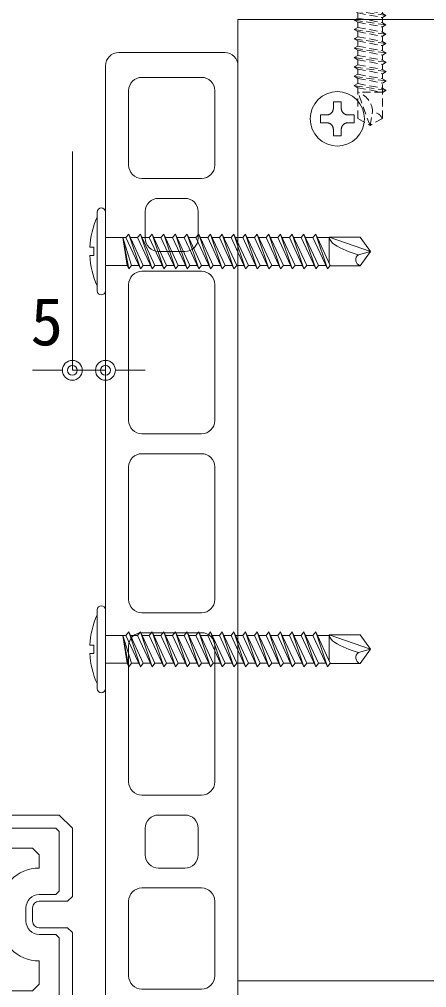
# Model space of a CAD drawing. Units: millimetres on the paper. Extents: x -401 to 401, y -279 to 279.
# Drawn here: x 166.83 to 187.32, y -190.65 to -141.98 of the extents above; entities that cross this region are included whole.
import ezdxf
from ezdxf.enums import TextEntityAlignment as Align

# ---------------------------------------------------------------- set-up
doc = ezdxf.new("R2010")
doc.units = ezdxf.units.MM
doc.linetypes.add('DASHED1', pattern=[1.8, 1.2, -0.6])
for name, color, linetype, lineweight in [('0-2_A-D09-金物_鋼材', 1, 'Continuous', 9), ('0-3_0-A12-寸法_目地', 5, 'Continuous', 9), ('0-4_0', 7, 'Continuous', 9), ('0-6_A-E01-仕上太線', 4, 'Continuous', 9), ('0-8_A-C05-見え掛り_細線', 1, 'Continuous', 9)]:
    doc.layers.add(name, color=color, linetype=linetype, lineweight=lineweight)
doc.styles.add('ＭＳ ゴシック', font='')
doc.styles.get('ＭＳ ゴシック').set_extended_font_data('MS Gothic')

# ---------------------------------------------------------------- blocks, each defined once
blk = doc.blocks.new('_Dot')
at = {"layer": '0-4_0'}
blk.add_line((-0.5, 0), (-1, 0), dxfattribs=at)
for radius in [0.5, 0.25]:
    blk.add_circle((0, 0), radius, dxfattribs=at)
blk = doc.blocks.new('A$C30022D72')
at = {"layer": '0-2_A-D09-金物_鋼材'}
for p, q in [((-2.899, 2.899), (-2.278, 3.409)), ((-2.278, 3.409), (-1.569, 3.788)), ((-1.569, 3.788), (-0.8, 4.021)), ((-0.8, 4.021), (0, 4.1)), ((0, 4.1), (0.8, 4.021)), ((0.8, 4.021), (1.569, 3.788)), ((1.569, 3.788), (2.278, 3.409)), ((2.278, 3.409), (2.899, 2.899)), ((-4.021, 0.8), (-3.788, 1.569)), ((-3.788, 1.569), (-3.409, 2.278)), ((-3.409, 2.278), (-2.899, 2.899)), ((-0.611, 1.437), (-0.605, 1.485)), ((-0.605, 1.485), (-0.601, 1.533)), ((-0.601, 1.533), (-0.6, 1.581)), ((-0.6, 2.562), (0.6, 2.562)), ((-0.6, 1.581), (-0.6, 2.562)), ((0.6, 2.562), (0.6, 1.581)), ((0.6, 1.581), (0.601, 1.533)), ((0.601, 1.533), (0.605, 1.485)), ((0.605, 1.485), (0.611, 1.437)), ((2.899, 2.899), (3.409, 2.278)), ((3.409, 2.278), (3.788, 1.569)), ((3.788, 1.569), (4.021, 0.8)), ((-4.1, 0), (-4.021, 0.8)), ((-4.021, -0.8), (-4.1, 0)), ((-2.562, 0.6), (-1.581, 0.6)), ((-2.562, -0.6), (-2.562, 0.6)), ((-1.581, 0.6), (-1.533, 0.601)), ((-1.533, 0.601), (-1.485, 0.605)), ((-1.485, 0.605), (-1.437, 0.611)), ((-1.437, 0.611), (-1.39, 0.619)), ((-1.39, 0.619), (-1.343, 0.629)), ((-1.343, 0.629), (-1.296, 0.642)), ((-1.296, 0.642), (-1.251, 0.657)), ((-1.251, 0.657), (-1.206, 0.675)), ((-1.206, 0.675), (-1.162, 0.694)), ((-1.162, 0.694), (-1.119, 0.716)), ((-1.119, 0.716), (-1.077, 0.74)), ((-1.077, 0.74), (-1.036, 0.765)), ((-1.036, 0.765), (-0.997, 0.793)), ((-0.997, 0.793), (-0.959, 0.823)), ((-0.959, 0.823), (-0.922, 0.854)), ((-0.922, 0.854), (-0.887, 0.887)), ((-0.887, 0.887), (-0.854, 0.922)), ((-0.854, 0.922), (-0.823, 0.959)), ((-0.823, 0.959), (-0.793, 0.997)), ((-0.793, 0.997), (-0.765, 1.036)), ((-0.765, 1.036), (-0.74, 1.077)), ((-0.74, 1.077), (-0.716, 1.119)), ((-0.716, 1.119), (-0.694, 1.162)), ((-0.694, 1.162), (-0.675, 1.206)), ((-0.675, 1.206), (-0.657, 1.251)), ((-0.657, 1.251), (-0.642, 1.296)), ((-0.642, 1.296), (-0.629, 1.343)), ((-0.629, 1.343), (-0.619, 1.39)), ((-0.619, 1.39), (-0.611, 1.437)), ((0.611, 1.437), (0.619, 1.39)), ((0.619, 1.39), (0.629, 1.343)), ((0.629, 1.343), (0.642, 1.296)), ((0.642, 1.296), (0.657, 1.251)), ((0.657, 1.251), (0.675, 1.206)), ((0.675, 1.206), (0.694, 1.162)), ((0.694, 1.162), (0.716, 1.119)), ((0.716, 1.119), (0.74, 1.077)), ((0.74, 1.077), (0.765, 1.036)), ((0.765, 1.036), (0.793, 0.997)), ((0.793, 0.997), (0.823, 0.959)), ((0.823, 0.959), (0.854, 0.922)), ((0.854, 0.922), (0.887, 0.887)), ((0.887, 0.887), (0.922, 0.854)), ((0.922, 0.854), (0.959, 0.823)), ((0.959, 0.823), (0.997, 0.793)), ((0.997, 0.793), (1.036, 0.765)), ((1.036, 0.765), (1.077, 0.74)), ((1.077, 0.74), (1.119, 0.716)), ((1.119, 0.716), (1.162, 0.694)), ((1.162, 0.694), (1.206, 0.675)), ((1.206, 0.675), (1.251, 0.657)), ((1.251, 0.657), (1.296, 0.642)), ((1.296, 0.642), (1.343, 0.629)), ((1.343, 0.629), (1.39, 0.619)), ((1.39, 0.619), (1.437, 0.611)), ((1.437, 0.611), (1.485, 0.605)), ((1.485, 0.605), (1.533, 0.601)), ((1.533, 0.601), (1.581, 0.6)), ((1.581, 0.6), (2.562, 0.6)), ((2.562, 0.6), (2.562, -0.6)), ((4.021, 0.8), (4.1, 0)), ((4.1, 0), (4.021, -0.8)), ((-3.788, -1.569), (-4.021, -0.8)), ((-1.581, -0.6), (-2.562, -0.6)), ((-1.533, -0.601), (-1.581, -0.6)), ((-1.485, -0.605), (-1.533, -0.601)), ((-1.437, -0.611), (-1.485, -0.605)), ((-1.39, -0.619), (-1.437, -0.611)), ((-1.343, -0.629), (-1.39, -0.619)), ((-1.296, -0.642), (-1.343, -0.629)), ((-1.251, -0.657), (-1.296, -0.642)), ((-1.206, -0.675), (-1.251, -0.657)), ((-1.162, -0.694), (-1.206, -0.675)), ((-1.119, -0.716), (-1.162, -0.694)), ((-1.077, -0.74), (-1.119, -0.716)), ((-1.036, -0.765), (-1.077, -0.74)), ((-0.997, -0.793), (-1.036, -0.765)), ((-0.959, -0.823), (-0.997, -0.793)), ((-0.922, -0.854), (-0.959, -0.823)), ((-0.887, -0.887), (-0.922, -0.854)), ((-0.854, -0.922), (-0.887, -0.887)), ((-0.823, -0.959), (-0.854, -0.922)), ((-0.793, -0.997), (-0.823, -0.959)), ((-0.765, -1.036), (-0.793, -0.997)), ((-0.74, -1.077), (-0.765, -1.036)), ((-0.716, -1.119), (-0.74, -1.077)), ((-0.694, -1.162), (-0.716, -1.119)), ((-0.675, -1.206), (-0.694, -1.162)), ((-0.657, -1.251), (-0.675, -1.206)), ((-0.642, -1.296), (-0.657, -1.251)), ((-0.629, -1.343), (-0.642, -1.296)), ((-0.619, -1.39), (-0.629, -1.343)), ((-0.611, -1.437), (-0.619, -1.39)), ((-0.605, -1.485), (-0.611, -1.437)), ((0.611, -1.437), (0.605, -1.485)), ((0.619, -1.39), (0.611, -1.437)), ((0.629, -1.343), (0.619, -1.39)), ((0.642, -1.296), (0.629, -1.343)), ((0.657, -1.251), (0.642, -1.296)), ((0.675, -1.206), (0.657, -1.251)), ((0.694, -1.162), (0.675, -1.206)), ((0.716, -1.119), (0.694, -1.162)), ((0.74, -1.077), (0.716, -1.119)), ((0.765, -1.036), (0.74, -1.077)), ((0.793, -0.997), (0.765, -1.036)), ((0.823, -0.959), (0.793, -0.997)), ((0.854, -0.922), (0.823, -0.959)), ((0.887, -0.887), (0.854, -0.922)), ((0.922, -0.854), (0.887, -0.887)), ((0.959, -0.823), (0.922, -0.854)), ((0.997, -0.793), (0.959, -0.823)), ((1.036, -0.765), (0.997, -0.793)), ((1.077, -0.74), (1.036, -0.765)), ((1.119, -0.716), (1.077, -0.74)), ((1.162, -0.694), (1.119, -0.716)), ((1.206, -0.675), (1.162, -0.694)), ((1.251, -0.657), (1.206, -0.675)), ((1.296, -0.642), (1.251, -0.657)), ((1.343, -0.629), (1.296, -0.642)), ((1.39, -0.619), (1.343, -0.629)), ((1.437, -0.611), (1.39, -0.619)), ((1.485, -0.605), (1.437, -0.611)), ((1.533, -0.601), (1.485, -0.605)), ((1.581, -0.6), (1.533, -0.601)), ((2.562, -0.6), (1.581, -0.6)), ((4.021, -0.8), (3.788, -1.569)), ((-3.409, -2.278), (-3.788, -1.569)), ((-2.899, -2.899), (-3.409, -2.278)), ((-2.278, -3.409), (-2.899, -2.899)), ((-0.601, -1.533), (-0.605, -1.485)), ((-0.6, -1.581), (-0.601, -1.533)), ((-0.6, -2.563), (-0.6, -1.581)), ((0.6, -2.563), (-0.6, -2.563)), ((0.601, -1.533), (0.6, -1.581)), ((0.6, -1.581), (0.6, -2.563)), ((0.605, -1.485), (0.601, -1.533)), ((2.899, -2.899), (2.278, -3.409)), ((3.409, -2.278), (2.899, -2.899)), ((3.788, -1.569), (3.409, -2.278)), ((-1.569, -3.788), (-2.278, -3.409)), ((-0.8, -4.021), (-1.569, -3.788)), ((0, -4.1), (-0.8, -4.021)), ((0.8, -4.021), (0, -4.1)), ((1.569, -3.788), (0.8, -4.021)), ((2.278, -3.409), (1.569, -3.788))]:
    blk.add_line(p, q, dxfattribs=at)
blk = doc.blocks.new('DJ-1000-2')
at = {"layer": '0-4_0'}
for p, q in [((2, 20), (143, 20)), ((0, 18), (0, 2)), ((145, 18), (145, 2)), ((17, 16.5), (5.75, 16.5)), ((55.5, 16.5), (35, 16.5)), ((82.5, 16.5), (62.5, 16.5)), ((89.5, 16.5), (110, 16.5)), ((128, 16.5), (139.25, 16.5)), ((3.75, 14.5), (3.75, 5.5)), ((19, 5.5), (19, 14.5)), ((28, 14), (24, 14)), ((33, 14.5), (33, 5.5)), ((57.5, 5.5), (57.5, 14.5)), ((60.5, 14.5), (60.5, 5.5)), ((84.5, 5.5), (84.5, 14.5)), ((87.5, 5.5), (87.5, 14.5)), ((112, 14.5), (112, 5.5)), ((117, 14), (121, 14)), ((126, 5.5), (126, 14.5)), ((141.25, 14.5), (141.25, 5.5)), ((22, 12), (22, 8)), ((30, 8), (30, 12)), ((115, 8), (115, 12)), ((123, 12), (123, 8)), ((24, 6), (28, 6)), ((121, 6), (117, 6)), ((5.75, 3.5), (17, 3.5)), ((35, 3.5), (55.5, 3.5)), ((62.5, 3.5), (82.5, 3.5)), ((110, 3.5), (89.5, 3.5)), ((139.25, 3.5), (128, 3.5)), ((2, 0), (143, 0))]:
    blk.add_line(p, q, dxfattribs=at)
for centre, start, end in [((2, 18), 90, 180), ((143, 18), 0, 90), ((5.75, 14.5), 90, 180), ((17, 14.5), 0, 90), ((35, 14.5), 90, 180), ((55.5, 14.5), 0, 90), ((62.5, 14.5), 90, 180), ((82.5, 14.5), 0, 90), ((89.5, 14.5), 90, 180), ((110, 14.5), 0, 90), ((128, 14.5), 90, 180), ((139.25, 14.5), 0, 90), ((24, 12), 90, 180), ((28, 12), 0, 90), ((117, 12), 90, 180), ((121, 12), 0, 90), ((24, 8), 180, 270), ((28, 8), 270, 0), ((117, 8), 180, 270), ((121, 8), 270, 0), ((5.75, 5.5), 180, 270), ((17, 5.5), 270, 0), ((35, 5.5), 180, 270), ((55.5, 5.5), 270, 0), ((62.5, 5.5), 180, 270), ((82.5, 5.5), 270, 0), ((89.5, 5.5), 180, 270), ((110, 5.5), 270, 0), ((128, 5.5), 180, 270), ((139.25, 5.5), 270, 0), ((2, 2), 180, 270), ((143, 2), 270, 0)]:
    blk.add_arc(centre, 2, start, end, dxfattribs=at)
blk = doc.blocks.new('A$C74522BEF')
at = {"layer": '0-4_0', "linetype": 'DASHED1'}
for p, q in [((-1.85, -3.3), (-5.652, 0)), ((5.652, 0), (-5.652, 0)), ((1.85, -3.3), (5.652, 0)), ((4.5, -1), (-4.5, -1)), ((1.85, -3.3), (-1.85, -3.3)), ((-1.846, -19.921), (-1.846, -3.3)), ((1.854, -3.3), (1.854, -20.626)), ((-1.844, -19.921), (-2.394, -20.239)), ((2.406, -20.944), (-2.394, -20.239)), ((-2.394, -20.239), (-1.844, -20.556)), ((-1.844, -19.921), (1.856, -20.627)), ((-1.844, -21.333), (-2.394, -21.65)), ((-2.394, -21.65), (-1.844, -21.967)), ((2.406, -22.355), (-2.394, -21.65)), ((-1.844, -20.556), (1.856, -21.262)), ((-1.844, -21.333), (-1.844, -20.556)), ((-1.844, -21.333), (1.856, -22.038)), ((2.406, -20.944), (1.856, -20.627)), ((2.406, -20.944), (1.856, -21.262)), ((1.856, -21.262), (1.856, -22.038)), ((2.406, -23.767), (-2.394, -23.061)), ((-1.844, -21.967), (1.856, -22.673)), ((-1.844, -22.743), (-1.844, -21.967)), ((-1.844, -22.743), (1.856, -23.449)), ((2.406, -22.355), (1.856, -22.038)), ((2.406, -22.355), (1.856, -22.673)), ((1.856, -22.673), (1.856, -23.449)), ((-1.844, -24.154), (-2.393, -24.472)), ((-2.393, -24.472), (-1.843, -24.79)), ((2.407, -25.178), (-2.393, -24.472)), ((-1.844, -24.154), (-1.844, -23.378)), ((-1.844, -23.378), (1.856, -24.084)), ((-1.844, -24.154), (1.856, -24.86)), ((-1.843, -24.79), (1.856, -25.495)), ((-1.843, -25.565), (-1.843, -24.79)), ((2.406, -23.767), (1.856, -23.449)), ((2.406, -23.767), (1.856, -24.084)), ((1.856, -24.084), (1.856, -24.86)), ((-1.843, -25.565), (-2.393, -25.883)), ((2.407, -26.589), (-2.393, -25.883)), ((-2.393, -25.883), (-1.843, -26.2)), ((-1.843, -25.565), (1.857, -26.271)), ((-1.843, -26.976), (-1.843, -26.2)), ((-1.843, -26.2), (1.857, -26.906)), ((2.407, -25.178), (1.856, -24.86)), ((2.407, -25.178), (1.856, -25.495)), ((1.856, -25.495), (1.856, -26.271)), ((2.407, -26.589), (1.857, -26.271)), ((-1.843, -26.976), (-2.393, -27.294)), ((2.407, -28), (-2.393, -27.294)), ((-2.393, -27.294), (-1.842, -27.611)), ((-1.843, -26.976), (1.857, -27.682)), ((-1.842, -28.388), (-1.842, -27.611)), ((-1.842, -27.611), (1.857, -28.317)), ((2.407, -26.589), (1.857, -26.906)), ((1.857, -26.906), (1.857, -27.682)), ((2.407, -28), (1.857, -27.682)), ((-1.842, -28.388), (-2.392, -28.705)), ((2.407, -29.411), (-2.392, -28.705)), ((-2.392, -28.705), (-1.842, -29.023)), ((-1.842, -28.388), (1.858, -29.093)), ((-1.842, -29.023), (1.858, -29.728)), ((-1.842, -29.799), (-1.842, -29.023)), ((2.407, -28), (1.857, -28.317)), ((1.857, -28.317), (1.857, -29.093)), ((2.407, -29.411), (1.858, -29.093)), ((-1.842, -29.799), (-2.392, -30.116)), ((2.408, -30.821), (-2.392, -30.116)), ((-2.392, -30.116), (-1.842, -30.433)), ((-1.842, -29.799), (1.858, -30.504)), ((-1.842, -31.21), (-1.842, -30.433)), ((-1.842, -30.433), (1.858, -31.139)), ((2.407, -29.411), (1.858, -29.728)), ((1.858, -29.728), (1.858, -30.504)), ((2.408, -30.821), (1.858, -30.504)), ((-1.842, -31.21), (-2.392, -31.527)), ((2.408, -32.233), (-2.392, -31.527)), ((-2.392, -31.527), (-1.842, -31.845)), ((-1.842, -31.21), (1.858, -31.915)), ((-1.842, -32.621), (-1.842, -31.845)), ((-1.842, -31.845), (1.858, -32.55)), ((2.408, -30.821), (1.858, -31.139)), ((1.858, -31.139), (1.858, -31.915)), ((2.408, -32.233), (1.858, -31.915)), ((-1.842, -32.621), (-2.392, -32.938)), ((-2.392, -32.938), (-1.841, -33.256)), ((2.408, -33.644), (-2.392, -32.938)), ((-1.842, -32.621), (1.858, -33.326)), ((-1.841, -33.256), (1.858, -33.961)), ((-1.841, -34.032), (-1.841, -33.256)), ((2.408, -32.233), (1.858, -32.55)), ((1.858, -32.55), (1.858, -33.326)), ((2.408, -33.644), (1.858, -33.326)), ((-1.841, -34.032), (-2.391, -34.349)), ((2.409, -35.055), (-2.391, -34.349)), ((-2.391, -34.349), (-1.841, -34.667)), ((-1.841, -34.032), (1.859, -34.737)), ((-1.841, -34.667), (1.859, -35.372)), ((-1.841, -35.443), (-1.841, -34.667)), ((2.408, -33.644), (1.858, -33.961)), ((1.858, -33.961), (1.858, -34.737)), ((2.409, -35.055), (1.859, -34.737)), ((-1.841, -35.443), (-2.391, -35.76)), ((2.409, -36.466), (-2.391, -35.76)), ((-2.391, -35.76), (-1.841, -36.078)), ((-1.841, -35.443), (1.859, -36.148)), ((-1.841, -36.854), (-1.841, -36.078)), ((-1.841, -36.078), (1.859, -36.783)), ((2.409, -35.055), (1.859, -35.372)), ((1.859, -35.372), (1.859, -36.148)), ((2.409, -36.466), (1.859, -36.148)), ((2.409, -36.466), (1.859, -36.783)), ((-1.841, -36.854), (-2.39, -37.172)), ((-2.39, -37.172), (-1.84, -37.489)), ((2.409, -37.877), (-2.39, -37.172)), ((-1.841, -36.854), (1.859, -37.559)), ((-1.84, -37.489), (1.859, -38.194)), ((-1.84, -38.265), (-1.84, -37.489)), ((1.859, -36.783), (1.859, -37.559)), ((2.409, -37.877), (1.859, -37.559)), ((2.409, -37.877), (1.859, -38.194)), ((-1.84, -38.265), (-2.39, -38.582)), ((-2.39, -38.582), (-1.84, -38.9)), ((2.409, -39.288), (-2.39, -38.582)), ((-1.84, -38.265), (1.86, -38.97)), ((-1.84, -38.9), (1.86, -39.606)), ((-1.84, -39.676), (-1.84, -38.9)), ((1.859, -38.194), (1.859, -38.97)), ((2.409, -39.288), (1.86, -38.97)), ((2.409, -39.288), (1.86, -39.606)), ((-1.84, -39.676), (-2.39, -39.993)), ((2.41, -40.699), (-2.39, -39.993)), ((-2.39, -39.993), (-1.84, -40.311)), ((-1.84, -39.676), (1.86, -40.382)), ((-1.84, -40.311), (1.86, -41.016)), ((-1.84, -41), (-1.84, -40.311)), ((1.86, -41), (1.86, -39.606)), ((2.41, -40.699), (1.86, -40.382)), ((2.41, -40.699), (1.86, -41.016)), ((-1.84, -44.938), (-1.84, -41)), ((1.86, -41), (-1.84, -41)), ((0, -46), (-1.84, -41)), ((1.86, -44.926), (1.86, -41)), ((-1.84, -44.938), (0, -46)), ((0, -46), (0.388, -43.888)), ((1.86, -44.926), (0, -46))]:
    blk.add_line(p, q, dxfattribs=at)
blk.add_lwpolyline([(-1.844, -22.743), (-2.394, -23.061), (-1.844, -23.378)], dxfattribs=at)
for centre, radius, start, end in [((-2.83, -44.067), 3.223, 3.19049, 72.11377), ((0, -46), 2.148, 30.0074, 79.57974)]:
    blk.add_arc(centre, radius, start, end, dxfattribs=at)
blk = doc.blocks.new('222222')
at = {"layer": '0-8_A-C05-見え掛り_細線'}
blk.add_line((25, -28), (295, -28), dxfattribs=at)
at = {"layer": '0-2_A-D09-金物_鋼材'}
blk.add_blockref('A$C74522BEF', (44.938, 2), dxfattribs=at)
blk = doc.blocks.new('DK-2000')
at = {"layer": '0-4_0'}
for p, q in [((138, 16), (138, 14)), ((139, 16), (139, 14))]:
    blk.add_line(p, q, dxfattribs=at)
for points in [[(1.25, 17), (5, 17), (0.707, 17), (0, 17.707), (0, 28), (2, 30), (143, 30), (145, 28), (145, 17.707), (144.293, 17), (140, 17), (143.75, 17)], [(5, 18), (2.5, 18), (2, 18.5), (2, 27.5), (2.5, 28), (142.5, 28), (143, 27.5), (143, 18.5), (142.5, 18), (140, 18)], [(140, 22), (140, 24), (139, 25), (127.25, 25)], [(140, 24), (139, 25), (140, 24)], [(140, 13), (144.293, 13), (145, 12.293), (145, 2), (143, 0), (127.896, 0)], [(140, 12), (142.5, 12), (143, 11.5), (143, 2.5), (142.5, 2), (135.5, 2), (135, 1.5), (135, 0)], [(127.25, 3.5), (139, 3.5), (140, 4.5), (139, 3.5), (140, 4.5), (140, 8)]]:
    blk.add_lwpolyline(points, dxfattribs=at)
for centre, radius, start, end in [((140, 16), 6, 90, 180), ((140, 16), 2, 90, 180), ((140, 16), 1, 90, 180), ((140, 14), 6, 180, 270), ((140, 14), 2, 180, 270), ((140, 14), 1, 180, 270)]:
    blk.add_arc(centre, radius, start, end, dxfattribs=at)
blk = doc.blocks.new('A$C422D0B0D')
at = {"layer": '0-4_0'}
for p, q in [((-1.25, 5.938), (-1.25, -5.938)), ((0, -5.938), (0, 5.938)), ((0, 2.094), (3.081, 2.094)), ((2.625, 2.094), (3.507, -2.625)), ((3.933, -2.094), (2.625, 2.094)), ((2.625, 2.094), (3.26, -2.094)), ((3.507, 2.625), (5.271, -2.625)), ((3.753, 2.094), (4.845, 2.094)), ((5.271, 2.625), (7.035, -2.625)), ((5.517, 2.094), (6.609, 2.094)), ((7.035, 2.625), (8.799, -2.625)), ((7.281, 2.094), (8.373, 2.094)), ((8.799, 2.625), (10.562, -2.625)), ((9.045, 2.094), (10.137, 2.094)), ((10.562, 2.625), (12.326, -2.625)), ((10.809, 2.094), (11.901, 2.094)), ((12.326, 2.625), (14.09, -2.625)), ((12.573, 2.094), (13.665, 2.094)), ((14.09, 2.625), (15.854, -2.625)), ((14.337, 2.094), (15.429, 2.094)), ((15.854, 2.625), (17.618, -2.625)), ((16.101, 2.094), (17.192, 2.094)), ((17.618, 2.625), (19.382, -2.625)), ((17.865, 2.094), (18.956, 2.094)), ((19.382, 2.625), (21.146, -2.625)), ((19.628, 2.094), (20.72, 2.094)), ((21.146, 2.625), (22.91, -2.625)), ((21.392, 2.094), (22.484, 2.094)), ((22.91, 2.625), (24.674, -2.625)), ((23.156, 2.094), (24.248, 2.094)), ((24.674, 2.625), (26.437, -2.625)), ((24.92, 2.094), (26.012, 2.094)), ((26.437, 2.625), (28.201, -2.625)), ((26.684, 2.094), (27.776, 2.094)), ((28.201, 2.625), (29.965, -2.625)), ((28.448, 2.094), (29.54, 2.094)), ((29.965, 2.625), (31.729, -2.625)), ((30.212, 2.094), (31.304, 2.094)), ((31.729, 2.625), (33.493, -2.625)), ((31.976, 2.094), (33.75, 2.094)), ((33.75, 2.156), (33.75, -1.73)), ((-1.75, -0.625), (-2.359, -0.625)), ((0, -2.094), (3.26, -2.094)), ((3.26, -2.094), (3.507, -2.625)), ((3.507, -2.625), (3.933, -2.094)), ((3.933, -2.094), (5.024, -2.094)), ((5.696, -2.094), (6.788, -2.094)), ((7.46, -2.094), (8.552, -2.094)), ((9.224, -2.094), (10.316, -2.094)), ((10.988, -2.094), (12.08, -2.094)), ((12.752, -2.094), (13.844, -2.094)), ((14.516, -2.094), (15.608, -2.094)), ((16.28, -2.094), (17.372, -2.094)), ((18.044, -2.094), (19.135, -2.094)), ((19.808, -2.094), (20.899, -2.094)), ((21.571, -2.094), (22.663, -2.094)), ((23.335, -2.094), (24.427, -2.094)), ((25.099, -2.094), (26.191, -2.094)), ((26.863, -2.094), (27.955, -2.094)), ((28.627, -2.094), (29.719, -2.094)), ((30.391, -2.094), (31.483, -2.094)), ((32.155, -2.094), (33.247, -2.094))]:
    blk.add_line(p, q, dxfattribs=at)
for points in [[(3.507, 2.625), (3.081, 2.094), (5.271, -2.625), (5.696, -2.094)], [(5.271, 2.625), (4.845, 2.094), (7.035, -2.625), (7.46, -2.094)], [(7.035, 2.625), (6.609, 2.094), (8.799, -2.625), (9.224, -2.094)], [(8.799, 2.625), (8.373, 2.094), (10.562, -2.625), (10.988, -2.094)], [(10.562, 2.625), (10.137, 2.094), (12.326, -2.625), (12.752, -2.094)], [(12.326, 2.625), (11.901, 2.094), (14.09, -2.625), (14.516, -2.094)], [(14.09, 2.625), (13.665, 2.094), (15.854, -2.625), (16.28, -2.094)], [(15.854, 2.625), (15.429, 2.094), (17.618, -2.625), (18.044, -2.094)], [(17.618, 2.625), (17.192, 2.094), (19.382, -2.625), (19.808, -2.094)], [(19.382, 2.625), (18.956, 2.094), (21.146, -2.625), (21.571, -2.094)], [(21.146, 2.625), (20.72, 2.094), (22.91, -2.625), (23.335, -2.094)], [(22.91, 2.625), (22.484, 2.094), (24.674, -2.625), (25.099, -2.094)], [(24.674, 2.625), (24.248, 2.094), (26.437, -2.625), (26.863, -2.094)], [(26.437, 2.625), (26.012, 2.094), (28.201, -2.625), (28.627, -2.094)], [(28.201, 2.625), (27.776, 2.094), (29.965, -2.625), (30.391, -2.094)], [(29.965, 2.625), (29.54, 2.094), (31.729, -2.625), (32.155, -2.094)], [(31.729, 2.625), (31.304, 2.094), (33.493, -2.625), (33.919, -2.094)]]:
    blk.add_lwpolyline(points, close=True, dxfattribs=at)
for points in [[(33.75, 2.156), (40, 0), (38.189, -0.485)], [(33.75, 2.156), (38.433, 2.156), (40, 0), (38.433, -2.156), (33.869, -2.156)], [(-2.359, 0.625), (-1.75, 0.625), (-1.75, -0.625)]]:
    blk.add_lwpolyline(points, dxfattribs=at)
for centre, radius, start, end in [((-0.625, 5.938), 0.625, 0, 180), ((10.125, 0), 12.5, 155.50535, 177.13402), ((35.509, 2.598), 1.813, 194.09472, 238.18048), ((41.332, 11.983), 12.859, 238.18048, 255.84982), ((10.125, 0), 12.5, 182.86598, 204.49465), ((38.74, -1.258), 0.949, 125.51497, 251.13447), ((-0.625, -5.938), 0.625, 180, 0)]:
    blk.add_arc(centre, radius, start, end, dxfattribs=at)

msp = doc.modelspace()

# ---------------------------------------------------------------- linework, layer by layer
at = {"layer": '0-3_0-A12-寸法_目地'}
for p, q in [((169.494, -148.625), (169.494, -159.618)), ((171.161, -151.625), (171.161, -159.618)), ((168.494, -159.618), (167.494, -159.618)), ((169.494, -159.618), (171.161, -159.618)), ((172.161, -159.618), (173.161, -159.618))]:
    msp.add_line(p, q, dxfattribs=at)
at = {"layer": '0-8_A-C05-見え掛り_細線'}
for p in [(177.827, -141.977), (187.827, -190.311)]:
    msp.add_line(p, (177.827, -190.311), dxfattribs=at)

# ---------------------------------------------------------------- block references
at = {"layer": '0-2_A-D09-金物_鋼材', "xscale": 0.3333333, "yscale": 0.3333333}
for p in [(171.161, -153.644), (171.161, -173.644)]:
    msp.add_blockref('A$C422D0B0D', p, dxfattribs=at)
at = {"layer": '0-3_0-A12-寸法_目地'}
msp.add_blockref('_Dot', (169.494, -159.618), dxfattribs=at)
at = {"layer": '0-3_0-A12-寸法_目地', "rotation": 180}
msp.add_blockref('_Dot', (171.161, -159.618), dxfattribs=at)
at = {"layer": '0-4_0', "xscale": 0.3333333, "yscale": 0.3333333}
msp.add_blockref('222222', (169.494, -132.644), dxfattribs=at)
at = {"layer": '0-6_A-E01-仕上太線', "xscale": 0.3333333, "yscale": 0.3333333, "rotation": 270}
msp.add_blockref('DJ-1000-2', (171.161, -143.643), dxfattribs=at)
at = {"layer": '0-6_A-E01-仕上太線', "xscale": 0.3333333, "yscale": 0.3333333}
msp.add_blockref('DK-2000', (121.161, -191.977), dxfattribs=at)
at = {"layer": '0-8_A-C05-見え掛り_細線', "xscale": 0.3333333, "yscale": 0.3333333}
msp.add_blockref('A$C30022D72', (182.827, -146.977), dxfattribs=at)

# ---------------------------------------------------------------- texts
at = {"layer": '0-3_0-A12-寸法_目地', "style": 'ＭＳ ゴシック'}
msp.add_text('5', height=2.405, dxfattribs=at).set_placement((167.393, -159.088), align=Align.BOTTOM_LEFT)

doc.saveas('drawing.dxf')
